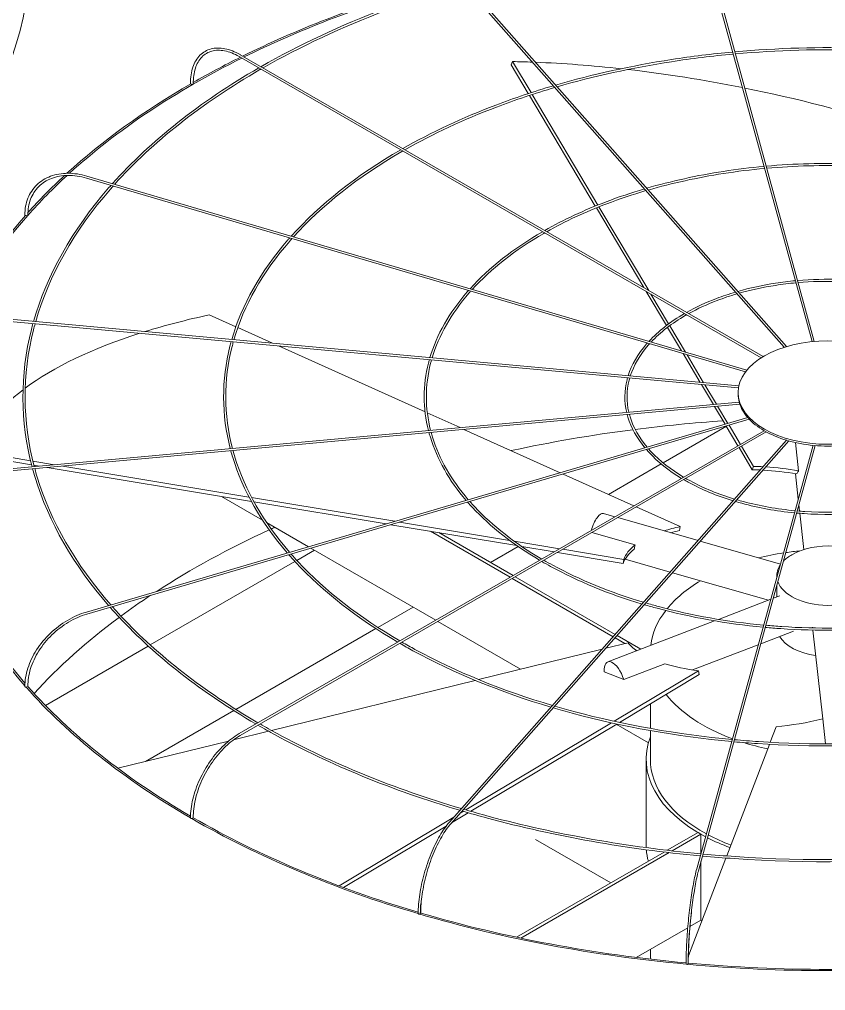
# Model space of a CAD drawing. Header units: millimetres. Extents: x -312439 to 477422, y -331570 to 212570.
# Drawn here: x 398907.3 to 399142, y 106191.7 to 106474.6 of the extents above; entities that cross this region are included whole.
import ezdxf

# ---------------------------------------------------------------- set-up
doc = ezdxf.new("R2010")
doc.units = ezdxf.units.MM

msp = doc.modelspace()

# ---------------------------------------------------------------- linework, layer by layer
at = {"color": 0, "linetype": 'Continuous', "lineweight": 0, "extrusion": (0, 0.816497, 0.57735)}
for p, q in [((399104.491, 106503.217), (399138.084, 106380.762)), ((399105.081, 106503.379), (399138.703, 106380.821)), ((399032.483, 106489.575), (399129.983, 106379.096)), ((399032.942, 106489.98), (399130.624, 106379.295)), ((398971.25, 106463.794), (399123.282, 106376.019)), ((398971.556, 106464.325), (399123.873, 106376.385)), ((399050.482, 106461.352), (399050.853, 106462.319)), ((399055.445, 106453.011), (399050.482, 106461.352)), ((399050.853, 106462.319), (399056.236, 106453.271)), ((399074.946, 106420.237), (399055.766, 106452.472)), ((399056.557, 106452.731), (399075.708, 106420.545)), ((398926.773, 106428.369), (399118.703, 106371.908)), ((398926.945, 106428.956), (399119.112, 106372.426)), ((399089.088, 106396.468), (399075.262, 106419.704)), ((399076.025, 106420.012), (399090.528, 106395.636)), ((399095.653, 106385.433), (399089.729, 106395.391)), ((399091.169, 106394.559), (399096.308, 106385.922)), ((399116.653, 106367.246), (398903.413, 106386.746)), ((398903.469, 106387.356), (399116.768, 106367.851)), ((398970.293, 106385.071), (398962.535, 106388.563)), ((398980.961, 106380.27), (398970.854, 106384.819)), ((399100.057, 106378.031), (399095.969, 106384.903)), ((399096.623, 106385.393), (399101.204, 106377.694)), ((399025.39, 106360.273), (398982.676, 106379.498)), ((399105.502, 106368.881), (399100.518, 106377.257)), ((399101.664, 106376.92), (399106.502, 106368.79)), ((399109.338, 106362.433), (399105.889, 106368.231)), ((399106.889, 106368.139), (399110.235, 106362.515)), ((399116.551, 106365.412), (399116.551, 106365.913)), ((398903.413, 106343.603), (399116.854, 106363.12)), ((399117.035, 106362.522), (398903.469, 106342.993)), ((399112.755, 106356.691), (399109.685, 106361.85)), ((399110.582, 106361.932), (399113.56, 106356.928)), ((399119.342, 106358.629), (398926.773, 106301.98)), ((399035.578, 106355.688), (399026.041, 106359.981)), ((399119.802, 106358.126), (398926.945, 106301.392)), ((399094.7, 106345.435), (399113.124, 106356.071)), ((399116.492, 106350.41), (399113.078, 106356.148)), ((399113.883, 106356.384), (399117.196, 106350.816)), ((399124.104, 106354.804), (398971.25, 106266.554)), ((399124.723, 106354.455), (398971.556, 106266.024)), ((399064.736, 106342.565), (399036.714, 106355.177)), ((399032.483, 106240.774), (399130.659, 106352.019)), ((399131.31, 106351.831), (399032.942, 106240.369)), ((399138.345, 106350.537), (399104.491, 106227.132)), ((399105.081, 106226.97), (399138.964, 106350.481)), ((399117.509, 106350.29), (399121.007, 106344.411)), ((399134.16, 106343.136), (399133.247, 106351.345)), ((398910.82, 106344.838), (398893.965, 106347.644)), ((398894.13, 106348.789), (398910.517, 106346.061)), ((399120.636, 106343.445), (399116.805, 106349.883)), ((398911.173, 106345.951), (398917.528, 106344.893)), ((398912.982, 106344.478), (398911.481, 106344.728)), ((398919.912, 106344.496), (398974.116, 106335.472)), ((399078.781, 106336.244), (399094.135, 106345.108)), ((399120.636, 106343.445), (399121.007, 106344.411)), ((398974.798, 106334.186), (398915.366, 106344.081)), ((399086.185, 106332.912), (399065.594, 106342.179)), ((399133.216, 106342.265), (399134.041, 106334.848)), ((398978.062, 106328.723), (398966.089, 106335.636)), ((398974.873, 106335.346), (399016.588, 106328.401)), ((399014.043, 106327.652), (398975.566, 106334.058)), ((399134.224, 106333.201), (399134.428, 106331.36)), ((399077.306, 106330.673), (399080.652, 106329.717)), ((399099.657, 106326.848), (399086.873, 106332.602)), ((399134.497, 106330.74), (399135.672, 106320.174)), ((398991.436, 106321.002), (398979.254, 106328.035)), ((399052.122, 106321.313), (399015.428, 106327.422)), ((399017.974, 106328.17), (399050.003, 106322.838)), ((399081.471, 106329.483), (399104.871, 106322.798)), ((399026.944, 106325.504), (399050.149, 106312.107)), ((399051.015, 106312.607), (399029.378, 106325.099)), ((399073.903, 106325.114), (399086.525, 106321.508)), ((399099.493, 106325.703), (399099.657, 106326.848)), ((399051.347, 106322.614), (399064.543, 106320.417)), ((399105.524, 106322.612), (399128.855, 106315.947)), ((398988.026, 106317.03), (398993.17, 106320)), ((399028.496, 106299.605), (398992.168, 106320.579)), ((399044.428, 106316.41), (399052.484, 106321.061)), ((399062.967, 106319.507), (399053.546, 106321.076)), ((399083.078, 106316.159), (399063.918, 106319.349)), ((399065.494, 106320.259), (399083.242, 106317.304)), ((398945.352, 106292.393), (398987.482, 106316.716)), ((399083.078, 106316.159), (399083.242, 106317.304)), ((399083.643, 106317.365), (399096.768, 106313.616)), ((399097.42, 106313.43), (399125.375, 106305.443)), ((399050.762, 106311.753), (399080.15, 106294.786)), ((399080.734, 106295.449), (399051.628, 106312.253)), ((399127.81, 106312.566), (399127.81, 106312.136)), ((399127.81, 106309.821), (399127.81, 106306.38)), ((399110.816, 106299.843), (399126.045, 106305.701)), ((399126.755, 106305.974), (399128.699, 106306.722)), ((399011.654, 106297.487), (399021.909, 106303.408)), ((399053.21, 106285.336), (399029.108, 106299.252)), ((399078.592, 106287.448), (399109.689, 106299.41)), ((398970.298, 106273.611), (399011.058, 106297.144)), ((399123.122, 106292.732), (399132.668, 106296.404)), ((399138.211, 106297.341), (399138.184, 106297.583)), ((399141.159, 106270.826), (399138.279, 106296.727)), ((399080.691, 106294.474), (399083.566, 106292.813)), ((399088.194, 106291.142), (399081.276, 106295.136)), ((398914.842, 106274.778), (398944.795, 106292.071)), ((399076.976, 106291.19), (399040.96, 106282.319)), ((399084.5, 106293.043), (399078.02, 106291.447)), ((399086.201, 106291.292), (399087.154, 106290.742)), ((399103.295, 106285.106), (399122.412, 106292.459)), ((399083.219, 106282.286), (399095.151, 106286.876)), ((399039.955, 106282.071), (398980.686, 106267.472)), ((399077.523, 106284.555), (399083.219, 106282.286)), ((399080.43, 106270.148), (399105.022, 106284.868)), ((399105.227, 106283.737), (399081.97, 106269.816)), ((399105.227, 106283.737), (399105.022, 106284.868)), ((399090.986, 106268.055), (399090.986, 106275.212)), ((398944.024, 106258.442), (398969.698, 106273.265)), ((399141.159, 106270.826), (399141.967, 106263.56)), ((399037.287, 106244.324), (399079.664, 106269.69)), ((399081.2, 106269.354), (399038.701, 106243.916)), ((399090.401, 106263.864), (399081.048, 106269.264)), ((399127.628, 106268.562), (399125.889, 106264.024)), ((398979.813, 106267.257), (398969.621, 106264.746)), ((399090.986, 106259.123), (399090.986, 106267.433)), ((398968.174, 106264.39), (398935.914, 106256.444)), ((399125.659, 106263.424), (399113.204, 106230.915)), ((399089.761, 106234.12), (399089.761, 106259.123)), ((399037.982, 106243.485), (399033.129, 106240.581)), ((399035.476, 106243.24), (399036.571, 106243.896)), ((399000.344, 106222.211), (399033.744, 106242.204)), ((399031.556, 106239.639), (399001.636, 106221.73)), ((399104.861, 106237.727), (399095.919, 106232.565)), ((399097.362, 106232.398), (399105.727, 106237.227)), ((399105.727, 106237.227), (399104.861, 106237.727)), ((399105.727, 106237.227), (399105.727, 106231.639)), ((399057.534, 106235.692), (399079.435, 106223.048)), ((399095.033, 106232.053), (399052.047, 106207.235)), ((399053.315, 106206.967), (399096.471, 106231.884)), ((399112.976, 106230.318), (399102.054, 106201.811)), ((399105.727, 106229.324), (399105.727, 106212.224)), ((399105.727, 106212.224), (399102.524, 106210.375)), ((399101.858, 106209.991), (399086.888, 106201.347)), ((399090.986, 106202.727), (399090.986, 106203.713)), ((399101.376, 106200.042), (399101.273, 106199.773))]:
    msp.add_line(p, q, dxfattribs=at)
at = {"color": 3, "linetype": 'Continuous', "lineweight": 0}
for centre, start_param, end_param in [((398648.089, 106493.775), 2.3561945, 3.1415927), ((399142.786, 106208.162), 0, 2.3561945)]:
    msp.add_ellipse(centre, major_axis=(-262.225, 0), ratio=0.5773503, start_param=start_param, end_param=end_param, dxfattribs=at)
at = {"color": 0, "linetype": 'Continuous', "lineweight": 0}
for centre, major_axis, ratio, start_param, end_param in [((399142.786, 106348.902), (-262.225, 0), 0.5773503, 5.1849758, 5.420347), ((399142.786, 106348.902), (-261.613, 0), 0.5773503, 5.183912, 5.4201653), ((399142.786, 106348.902), (-261.613, 0), 0.5773503, 5.4234857, 5.718128), ((399142.786, 106348.902), (-262.225, 0), 0.5773503, 5.4236595, 5.4949761), ((399143.156, 106307.185), (-236.033, 90.421), 0.5343599, 5.2814302, 5.3074736), ((399143.156, 106307.185), (-236.033, 90.421), 0.5343599, 5.1688261, 5.2776752), ((399143.156, 106307.185), (-236.033, 90.421), 0.5343599, 5.0198116, 5.1604272), ((399142.786, 106348.902), (-262.225, 0), 0.5773503, 5.4989549, 5.7196003), ((398957.364, 106455.955), (0.306, 0), 0.5773503, 3.1415927, 4.450555), ((398957.581, 106455.83), (0.306, 0.004), 0.5683066, 3.9193388, 5.4901351), ((398957.581, 106455.83), (0.306, 0.004), 0.5683066, 5.4901351, 6.2831853), ((399143.156, 106307.185), (-236.033, 90.421), 0.5343599, 4.8289255, 5.0170065), ((399142.786, 106348.902), (-261.613, 0), 0.5773503, 5.7230202, 5.8115447), ((399142.786, 106348.902), (-262.225, 0), 0.5773503, 5.7247725, 5.8068149), ((399142.786, 106348.902), (-262.225, 0), 0.5773503, 5.8129334, 6.0685314), ((399142.786, 106348.902), (-261.613, 0), 0.5773503, 5.8119417, 6.0598961), ((398909.169, 106417.656), (0.306, 0), 0.5773503, 3.1415927, 4.7647143), ((398909.442, 106417.576), (0.306, 0.005), 0.5715189, 4.2314546, 5.8022509), ((398909.442, 106417.576), (0.306, 0.005), 0.5715189, 5.8022509, 6.2831853), ((399142.95, 106307.363), (-250.189, 35.961), 0.3284711, 5.5638228, 5.6785471), ((399142.95, 106307.363), (-250.189, 35.961), 0.3284711, 5.6885713, 5.965771), ((399142.95, 106307.363), (-250.189, 35.961), 0.3284711, 5.9728515, 6.2156373), ((399142.677, 106365.412), (-26.126, 0), 0.5773503, 0, 0.1535113), ((399142.677, 106365.412), (-26.126, 0), 0.5773503, 0.160648, 0.4676706), ((399142.677, 106365.412), (-26.126, 0), 0.5773503, 0.4748072, 0.7818298), ((399142.786, 106207.662), (-261.613, 0), 0.5773503, 4.8296672, 4.9289778), ((399142.786, 106207.662), (-261.613, 0), 0.5773503, 4.9315023, 5.0730373), ((399142.677, 106365.412), (-26.126, 0), 0.5773503, 0.7889665, 1.0959891), ((399142.677, 106365.412), (-26.126, 0), 0.5773503, 1.1031258, 1.4101484), ((399142.677, 106365.412), (-26.126, 0), 0.5773503, 1.417285, 1.7243076), ((399143.156, 106307.185), (56.639, -21.698), 0.5343599, 2.113134, 2.1658809), ((399142.786, 106306.218), (-56.639, 21.698), 0.5343599, 5.2632147, 5.3074736), ((399142.786, 106306.218), (-56.639, 21.698), 0.5343599, 5.0728277, 5.2488944), ((399143.156, 106307.185), (56.639, -21.698), 0.5343599, 1.92896, 2.0989228), ((399075.788, 106325.358), (1.518, 5.315), 0.3621096, 0, 1.5955332), ((399142.786, 106348.902), (-262.225, 0), 0.5773503, 0.15775, 0.4689102), ((399142.786, 106348.902), (-261.613, 0), 0.5773503, 0.1573017, 0.4645126), ((399142.786, 106207.662), (-261.613, 0), 0.5773503, 5.3840325, 5.5566031), ((399142.786, 106207.662), (-261.613, 0), 0.5773503, 5.3759613, 5.381266), ((399142.95, 106307.363), (-60.036, 8.629), 0.3284711, 5.5638228, 5.6832782), ((399142.786, 106306.218), (-60.036, 8.629), 0.3284711, 5.5638228, 5.6281345), ((399142.786, 106306.218), (-60.036, 8.629), 0.3284711, 5.9809914, 6.2156373), ((399142.95, 106307.363), (-60.036, 8.629), 0.3284711, 5.9787164, 6.2156373), ((399142.786, 106290.253), (-51.8, 0), 0.5773503, 4.9668384, 5.1151413), ((399142.786, 106290.253), (-51.8, 0), 0.5773503, 4.8725497, 4.9536635), ((399142.786, 106312.566), (-14.976, 0), 0.5773503, 3.6916997, 5.4977871), ((399142.786, 106312.566), (-14.976, 0), 0.5773503, 5.4977871, 5.7722245), ((399142.786, 106312.566), (-14.976, 0), 0.5773503, 5.9253681, 6.3268432), ((399142.786, 106290.253), (-51.8, 0), 0.5773503, 5.5125312, 5.8454489), ((399142.786, 106312.566), (-14.976, 0), 0.5773503, 0.1968015, 2.9056449), ((399142.786, 106207.662), (-261.613, 0), 0.5773503, 5.5668053, 5.6187776), ((399142.786, 106290.253), (-51.8, 0), 0.5773503, 5.864801, 6.2160224), ((399142.786, 106207.662), (-261.613, 0), 0.5773503, 5.6218563, 5.7966666), ((399142.786, 106297.658), (-14.976, 0), 0.5773503, 0.3310244, 1.3226651), ((399142.58, 106307.35), (-59.674, -10.853), 0.3443205, 0.1772511, 0.3142745), ((399080.576, 106282.289), (-1.984, 5.159), 0.4527097, 4.5393785, 7.2340672), ((399142.58, 106307.35), (-59.674, -10.853), 0.3443205, 0.5921448, 0.8290657), ((398909.169, 106280.272), (0.306, 0), 0.5773503, 3.1415927, 5.7071921), ((399142.786, 106348.902), (-262.225, 0), 0.5773503, 0.4717795, 0.7837457), ((398909.442, 106280.352), (0.306, 0.005), 0.5830421, 5.1737369, 6.2831853), ((399142.786, 106348.902), (-261.613, 0), 0.5773503, 0.4715588, 0.781436), ((399142.786, 106290.253), (-51.8, 0), 0.5773503, 0.4237953, 1.0021877), ((399142.415, 106307.158), (-56.425, -22.248), 0.5660586, 1.0925617, 1.3294826), ((399142.786, 106259.123), (-53.025, 0), 0.5773503, 6.0678252, 7.1147249), ((399142.786, 106290.253), (-51.8, 0), 0.5773503, 1.0153625, 1.0203014), ((399142.786, 106290.253), (-51.8, 0), 0.5773503, 1.0757224, 1.2236785), ((399142.786, 106259.123), (-51.8, 0), 0.5773503, 0, 0.8158921), ((398957.364, 106241.974), (0.306, 0), 0.5773503, 3.1415927, 6.0213513), ((399142.786, 106348.902), (-262.225, 0), 0.5773503, 0.7858257, 1.0981183), ((398957.581, 106242.099), (0.306, 0.004), 0.5862544, 5.4898935, 6.2831853), ((399142.786, 106348.902), (-261.613, 0), 0.5773503, 0.7858227, 1.096892), ((399142.786, 106259.123), (-51.8, 0), 0.5773503, 0.8304704, 0.9913861), ((399142.786, 106234.12), (-53.025, 0), 0.5773503, 0, 0.0255506), ((399142.786, 106259.123), (-53.025, 0), 0.5773503, 0.8456372, 1.0001122), ((399142.786, 106234.12), (-53.025, 0), 0.5773503, 0.0459168, 0.1554998), ((399023.699, 106214.148), (-0.306, 0), 0.5773503, 0, 3.1415927), ((399023.838, 106214.306), (-0.306, -0.003), 0.5885883, 2.6652649, 3.1415927), ((399142.786, 106348.902), (-261.613, 0), 0.5773503, 1.1000981, 1.4118355), ((399142.786, 106348.902), (-262.225, 0), 0.5773503, 1.0998851, 1.4125333), ((399142.786, 106234.12), (-53.025, 0), 0.5773503, 0.7969487, 0.8037884), ((399142.786, 106202.727), (-51.8, 0), 0.5773503, 0, 0.0632109), ((399101.68, 106199.519), (-0.306, 0), 0.5773503, 0, 3.1415927), ((399142.786, 106348.902), (-262.225, 0), 0.5773503, 1.4139544, 1.727034), ((399101.728, 106199.694), (-0.306, -0.001), 0.5898153, 2.9827557, 3.1415927), ((399142.786, 106348.902), (-261.613, 0), 0.5773503, 1.41439, 1.726367)]:
    msp.add_ellipse(centre, major_axis=major_axis, ratio=ratio, start_param=start_param, end_param=end_param, dxfattribs=at)
msp.add_ellipse((399142.677, 106365.913), major_axis=(-26.126, 0), ratio=0.5773503, dxfattribs=at)
for points, knots in [([(399036.209, 106485.353), (399028.535, 106483.092), (399021.078, 106480.587), (399000.845, 106472.899), (398988.668, 106467.191), (398977.591, 106460.84)], [5.96956861, 5.96956861, 5.96956861, 5.96956861, 6.07987049, 6.07987049, 6.27966483, 6.27966483, 6.27966483, 6.27966483]), ([(399036.656, 106484.846), (399028.883, 106482.563), (399021.332, 106480.03), (399001.181, 106472.369), (398989.155, 106466.74), (398978.205, 106460.486)], [5.96825255, 5.96825255, 5.96825255, 5.96825255, 6.08012371, 6.08012371, 6.27780239, 6.27780239, 6.27780239, 6.27780239]), ([(398957.058, 106455.955), (398957.058, 106457.68), (398957.294, 106459.275), (398958.228, 106462.054), (398958.926, 106463.238), (398960.725, 106465.058), (398961.824, 106465.694), (398964.291, 106466.346), (398965.658, 106466.363), (398968.523, 106465.794), (398970.022, 106465.206), (398971.53, 106464.34), (398971.543, 106464.333), (398971.556, 106464.325)], [0, 0, 0, 0, 0.3141593, 0.3141593, 0.6283185, 0.6283185, 0.9411039, 0.9411039, 1.2538555, 1.2538555, 1.5680148, 1.5680148, 1.5707963, 1.5707963, 1.5707963, 1.5707963]), ([(399169.792, 106465.17), (399164.208, 106465.673), (399158.582, 106466.021), (399140.465, 106466.633), (399127.911, 106466.283), (399115.563, 106465.17)], [5.34296141, 5.34296141, 5.34296141, 5.34296141, 5.43938168, 5.43938168, 5.65261288, 5.65261288, 5.65261288, 5.65261288]), ([(399169.627, 106464.57), (399164.02, 106465.073), (399158.371, 106465.419), (399140.362, 106466.015), (399127.944, 106465.666), (399115.728, 106464.57)], [5.34359392, 5.34359392, 5.34359392, 5.34359392, 5.44060854, 5.44060854, 5.65198037, 5.65198037, 5.65198037, 5.65198037]), ([(398971.25, 106463.794), (398969.812, 106464.624), (398968.381, 106465.185), (398965.681, 106465.72), (398964.414, 106465.695), (398962.163, 106465.082), (398961.177, 106464.494), (398959.554, 106462.801), (398958.918, 106461.692), (398958.073, 106459.045), (398957.865, 106457.507), (398957.887, 106455.834)], [4.712389, 4.712389, 4.712389, 4.712389, 5.029657, 5.029657, 5.3469251, 5.3469251, 5.6641931, 5.6641931, 5.9814611, 5.9814611, 6.2987292, 6.2987292, 6.2987292, 6.2987292]), ([(399114.943, 106465.114), (399108.958, 106464.562), (399103.022, 106463.831), (399085.506, 106461.121), (399074.168, 106458.621), (399063.391, 106455.478)], [5.65618024, 5.65618024, 5.65618024, 5.65618024, 5.75959703, 5.75959703, 5.96555925, 5.96555925, 5.96555925, 5.96555925]), ([(399115.108, 106464.514), (399109.052, 106463.958), (399103.047, 106463.218), (399085.637, 106460.516), (399074.465, 106458.056), (399063.838, 106454.971)], [5.6555551, 5.6555551, 5.6555551, 5.6555551, 5.760393, 5.760393, 5.9637948, 5.9637948, 5.9637948, 5.9637948]), ([(399062.742, 106455.288), (399056.991, 106453.593), (399051.402, 106451.716), (399036.281, 106445.971), (399027.191, 106441.715), (399018.915, 106436.982)], [5.96969757, 5.96969757, 5.96969757, 5.96969757, 6.07982614, 6.07982614, 6.27841616, 6.27841616, 6.27841616, 6.27841616]), ([(399063.189, 106454.781), (399057.339, 106453.065), (399051.656, 106451.159), (399036.617, 106445.44), (399027.678, 106441.265), (399019.529, 106436.628)], [5.96794353, 5.96794353, 5.96794353, 5.96794353, 6.08016355, 6.08016355, 6.27592849, 6.27592849, 6.27592849, 6.27592849]), ([(399160.652, 106431.853), (399156.978, 106432.182), (399153.278, 106432.41), (399141.268, 106432.817), (399132.918, 106432.588), (399124.703, 106431.853)], [5.34408303, 5.34408303, 5.34408303, 5.34408303, 5.43906993, 5.43906993, 5.65149126, 5.65149126, 5.65149126, 5.65149126]), ([(399160.487, 106431.253), (399156.79, 106431.582), (399153.066, 106431.808), (399141.166, 106432.199), (399132.951, 106431.972), (399124.868, 106431.253)], [5.34503474, 5.34503474, 5.34503474, 5.34503474, 5.44090812, 5.44090812, 5.65053954, 5.65053954, 5.65053954, 5.65053954]), ([(398908.863, 106417.656), (398908.863, 106419.389), (398909.163, 106421.039), (398910.338, 106424.008), (398911.215, 106425.327), (398913.455, 106427.494), (398914.819, 106428.342), (398917.89, 106429.483), (398919.597, 106429.777), (398923.186, 106429.79), (398925.067, 106429.509), (398926.945, 106428.956)], [4.712389, 4.712389, 4.712389, 4.712389, 5.0265482, 5.0265482, 5.3407075, 5.3407075, 5.6548668, 5.6548668, 5.969026, 5.969026, 6.2831853, 6.2831853, 6.2831853, 6.2831853]), ([(398926.773, 106428.369), (398924.957, 106428.903), (398923.144, 106429.17), (398919.71, 106429.147), (398918.088, 106428.857), (398915.196, 106427.757), (398913.925, 106426.947), (398911.85, 106424.889), (398911.046, 106423.64), (398909.981, 106420.817), (398909.72, 106419.242), (398909.748, 106417.581)], [0, 0, 0, 0, 0.317268, 0.317268, 0.6345361, 0.6345361, 0.9518041, 0.9518041, 1.2690722, 1.2690722, 1.5863402, 1.5863402, 1.5863402, 1.5863402]), ([(399124.083, 106431.797), (399120.12, 106431.43), (399116.19, 106430.946), (399104.583, 106429.151), (399097.066, 106427.499), (399089.915, 106425.422)], [5.65683386, 5.65683386, 5.65683386, 5.65683386, 5.75939254, 5.75939254, 5.96383461, 5.96383461, 5.96383461, 5.96383461]), ([(399124.248, 106431.197), (399120.214, 106430.826), (399116.215, 106430.333), (399104.714, 106428.546), (399097.362, 106426.934), (399090.364, 106424.915)], [5.65589869, 5.65589869, 5.65589869, 5.65589869, 5.76058509, 5.76058509, 5.96118261, 5.96118261, 5.96118261, 5.96118261]), ([(398933.913, 106426.268), (398933.688, 106426.013), (398933.464, 106425.757), (398922.624, 106413.288), (398915.226, 106400.134), (398911.391, 106386.631)], [0.31387846, 0.31387846, 0.31387846, 0.31387846, 0.32022171, 0.32022171, 0.6228537, 0.6228537, 0.6228537, 0.6228537]), ([(398934.562, 106426.077), (398934.289, 106425.77), (398934.019, 106425.462), (398923.187, 106413.016), (398915.833, 106399.96), (398912.012, 106386.575)], [0.31209175, 0.31209175, 0.31209175, 0.31209175, 0.31977769, 0.31977769, 0.62202139, 0.62202139, 0.62202139, 0.62202139]), ([(399089.266, 106425.232), (399085.442, 106424.104), (399081.724, 106422.855), (399071.713, 106419.052), (399065.706, 106416.247), (399060.229, 106413.13)], [5.97003164, 5.97003164, 5.97003164, 5.97003164, 6.07973571, 6.07973571, 6.27604568, 6.27604568, 6.27604568, 6.27604568]), ([(399089.714, 106424.726), (399085.789, 106423.576), (399081.978, 106422.298), (399072.049, 106418.522), (399066.193, 106415.797), (399060.844, 106412.775)], [5.96740299, 5.96740299, 5.96740299, 5.96740299, 6.08024114, 6.08024114, 6.27230164, 6.27230164, 6.27230164, 6.27230164]), ([(398985.979, 106410.952), (398985.803, 106410.752), (398985.627, 106410.552), (398977.533, 106401.24), (398971.998, 106391.428), (398969.102, 106381.354)], [0.31368489, 0.31368489, 0.31368489, 0.31368489, 0.32029533, 0.32029533, 0.62093354, 0.62093354, 0.62093354, 0.62093354]), ([(398986.628, 106410.761), (398986.404, 106410.509), (398986.182, 106410.256), (398978.097, 106400.968), (398972.605, 106391.255), (398969.723, 106381.297)], [0.31130083, 0.31130083, 0.31130083, 0.31130083, 0.31970361, 0.31970361, 0.61980435, 0.61980435, 0.61980435, 0.61980435]), ([(399133.223, 106398.48), (399131.283, 106398.298), (399129.358, 106398.06), (399123.661, 106397.182), (399119.964, 106396.376), (399116.441, 106395.366)], [5.65878241, 5.65878241, 5.65878241, 5.65878241, 5.75876753, 5.75876753, 5.95869527, 5.95869527, 5.95869527, 5.95869527]), ([(399151.512, 106398.536), (399149.749, 106398.69), (399147.974, 106398.798), (399142.073, 106399.002), (399137.925, 106398.893), (399133.843, 106398.536)], [5.34742678, 5.34742678, 5.34742678, 5.34742678, 5.43812478, 5.43812478, 5.64814751, 5.64814751, 5.64814751, 5.64814751]), ([(399151.347, 106397.936), (399149.561, 106398.09), (399147.762, 106398.197), (399141.97, 106398.384), (399137.958, 106398.277), (399134.007, 106397.936)], [5.34934775, 5.34934775, 5.34934775, 5.34934775, 5.44178794, 5.44178794, 5.64622654, 5.64622654, 5.64622654, 5.64622654]), ([(399038.037, 106395.638), (399037.912, 106395.497), (399037.788, 106395.355), (399032.439, 106389.199), (399028.765, 106382.727), (399026.81, 106376.077)], [0.31344956, 0.31344956, 0.31344956, 0.31344956, 0.32044212, 0.32044212, 0.61727915, 0.61727915, 0.61727915, 0.61727915]), ([(399038.686, 106395.447), (399038.514, 106395.253), (399038.343, 106395.059), (399033.003, 106388.928), (399029.373, 106382.554), (399027.432, 106376.02)], [0.30986952, 0.30986952, 0.30986952, 0.30986952, 0.31955549, 0.31955549, 0.6155298, 0.6155298, 0.6155298, 0.6155298]), ([(399133.388, 106397.88), (399131.377, 106397.694), (399129.383, 106397.447), (399123.792, 106396.577), (399120.261, 106395.811), (399116.89, 106394.857)], [5.65692719, 5.65692719, 5.65692719, 5.65692719, 5.76114351, 5.76114351, 5.95335964, 5.95335964, 5.95335964, 5.95335964]), ([(399115.791, 106395.177), (399113.892, 106394.616), (399112.046, 106393.995), (399107.146, 106392.134), (399104.222, 106390.779), (399101.544, 106389.276)], [5.97102709, 5.97102709, 5.97102709, 5.97102709, 6.0794509, 6.0794509, 6.26898955, 6.26898955, 6.26898955, 6.26898955]), ([(399116.238, 106394.67), (399114.24, 106394.087), (399112.3, 106393.437), (399107.482, 106391.604), (399104.71, 106390.328), (399102.162, 106388.92)], [5.96578422, 5.96578422, 5.96578422, 5.96578422, 6.08045705, 6.08045705, 6.26142742, 6.26142742, 6.26142742, 6.26142742]), ([(398911.223, 106386.032), (398911.064, 106385.454), (398910.911, 106384.876), (398907.412, 106371.056), (398907.479, 106357.522), (398910.961, 106344.293)], [0.6273321, 0.6273321, 0.6273321, 0.6273321, 0.64026634, 0.64026634, 0.9362265, 0.9362265, 0.9362265, 0.9362265]), ([(398911.843, 106385.975), (398911.68, 106385.39), (398911.525, 106384.805), (398908.022, 106371.019), (398908.091, 106357.538), (398911.58, 106344.349)], [0.62653255, 0.62653255, 0.62653255, 0.62653255, 0.63973087, 0.63973087, 0.93697289, 0.93697289, 0.93697289, 0.93697289]), ([(398968.932, 106380.755), (398968.807, 106380.303), (398968.688, 106379.851), (398966.076, 106369.527), (398966.107, 106359.436), (398968.666, 106349.57)], [0.62689443, 0.62689443, 0.62689443, 0.62689443, 0.64035432, 0.64035432, 0.93404611, 0.93404611, 0.93404611, 0.93404611]), ([(398969.552, 106380.698), (398969.424, 106380.239), (398969.302, 106379.78), (398966.686, 106369.489), (398966.719, 106359.451), (398969.284, 106349.626)], [0.62582334, 0.62582334, 0.62582334, 0.62582334, 0.63964072, 0.63964072, 0.93502054, 0.93502054, 0.93502054, 0.93502054]), ([(399090.094, 106380.324), (399090.021, 106380.241), (399089.948, 106380.158), (399087.345, 106377.159), (399085.534, 106374.025), (399084.524, 106370.8)], [0.31275087, 0.31275087, 0.31275087, 0.31275087, 0.32087906, 0.32087906, 0.60646372, 0.60646372, 0.60646372, 0.60646372]), ([(399090.745, 106380.132), (399090.623, 106379.998), (399090.503, 106379.862), (399087.91, 106376.888), (399086.144, 106373.853), (399085.148, 106370.742)], [0.30556743, 0.30556743, 0.30556743, 0.30556743, 0.31911145, 0.31911145, 0.60263629, 0.60263629, 0.60263629, 0.60263629]), ([(399026.639, 106375.478), (399026.549, 106375.156), (399026.464, 106374.834), (399024.738, 106368.004), (399024.736, 106361.354), (399026.376, 106354.847)], [0.62618978, 0.62618978, 0.62618978, 0.62618978, 0.64052907, 0.64052907, 0.92987427, 0.92987427, 0.92987427, 0.92987427]), ([(399027.259, 106375.421), (399027.166, 106375.092), (399027.078, 106374.762), (399025.348, 106367.967), (399025.348, 106361.369), (399026.993, 106354.903)], [0.62457061, 0.62457061, 0.62457061, 0.62457061, 0.6394598, 0.6394598, 0.93127617, 0.93127617, 0.93127617, 0.93127617]), ([(399084.346, 106370.201), (399084.291, 106370.009), (399084.24, 106369.817), (399083.401, 106366.482), (399083.367, 106363.272), (399084.091, 106360.124)], [0.62410482, 0.62410482, 0.62410482, 0.62410482, 0.64104385, 0.64104385, 0.91753144, 0.91753144, 0.91753144, 0.91753144]), ([(399084.966, 106370.144), (399084.909, 106369.945), (399084.855, 106369.745), (399084.011, 106366.445), (399083.979, 106363.286), (399084.707, 106360.181)], [0.62079185, 0.62079185, 0.62079185, 0.62079185, 0.63891194, 0.63891194, 0.91997787, 0.91997787, 0.91997787, 0.91997787]), ([(399084.239, 106359.523), (399084.308, 106359.259), (399084.382, 106358.995), (399085.397, 106355.643), (399087.065, 106352.636), (399089.398, 106349.82)], [0.93516687, 0.93516687, 0.93516687, 0.93516687, 0.95843835, 0.95843835, 1.2316048, 1.2316048, 1.2316048, 1.2316048]), ([(399084.858, 106359.58), (399084.926, 106359.321), (399085, 106359.064), (399086.017, 106355.767), (399087.689, 106352.797), (399090.039, 106350.009)], [0.93813971, 0.93813971, 0.93813971, 0.93813971, 0.96156851, 0.96156851, 1.23828559, 1.23828559, 1.23828559, 1.23828559]), ([(399026.532, 106354.246), (399026.655, 106353.787), (399026.786, 106353.329), (399028.863, 106346.498), (399032.382, 106340.292), (399037.332, 106334.504)], [0.93878416, 0.93878416, 0.93878416, 0.93878416, 0.9592157, 0.9592157, 1.24402203, 1.24402203, 1.24402203, 1.24402203]), ([(399027.151, 106354.303), (399027.273, 106353.85), (399027.404, 106353.398), (399029.483, 106346.623), (399033.006, 106340.455), (399037.977, 106334.693)], [0.94031776, 0.94031776, 0.94031776, 0.94031776, 0.96078603, 0.96078603, 1.24747633, 1.24747633, 1.24747633, 1.24747633]), ([(398968.825, 106348.969), (398969.002, 106348.316), (398969.189, 106347.663), (398972.329, 106337.353), (398977.701, 106327.95), (398985.272, 106319.189)], [0.94000678, 0.94000678, 0.94000678, 0.94000678, 0.95947637, 0.95947637, 1.24820492, 1.24820492, 1.24820492, 1.24820492]), ([(398969.444, 106349.026), (398969.62, 106348.378), (398969.807, 106347.732), (398972.95, 106337.479), (398978.326, 106328.113), (398985.918, 106319.379)], [0.94103976, 0.94103976, 0.94103976, 0.94103976, 0.9605244, 0.9605244, 1.25053309, 1.25053309, 1.25053309, 1.25053309]), ([(399089.831, 106349.309), (399090.077, 106349.024), (399090.33, 106348.741), (399093.136, 106345.709), (399096.331, 106343.166), (399100.056, 106340.92)], [1.24820371, 1.24820371, 1.24820371, 1.24820371, 1.27608724, 1.27608724, 1.54927756, 1.54927756, 1.54927756, 1.54927756]), ([(399090.478, 106349.499), (399090.73, 106349.212), (399090.99, 106348.927), (399093.788, 106345.959), (399096.962, 106343.47), (399100.663, 106341.271)], [1.2552022, 1.2552022, 1.2552022, 1.2552022, 1.28394226, 1.28394226, 1.55644282, 1.55644282, 1.55644282, 1.55644282]), ([(398911.122, 106343.693), (398911.351, 106342.848), (398911.594, 106342.005), (398915.797, 106328.217), (398923.024, 106315.612), (398933.221, 106303.877)], [0.94070481, 0.94070481, 0.94070481, 0.94070481, 0.95960699, 0.95960699, 1.25038008, 1.25038008, 1.25038008, 1.25038008]), ([(398911.741, 106343.749), (398911.97, 106342.911), (398912.212, 106342.074), (398916.417, 106328.343), (398923.649, 106315.776), (398933.867, 106304.067)], [0.94148414, 0.94148414, 0.94148414, 0.94148414, 0.96039344, 0.96039344, 1.25213605, 1.25213605, 1.25213605, 1.25213605]), ([(399133.659, 106342.192), (399133.764, 106342.466), (399133.904, 106342.744), (399134.105, 106343.055), (399134.132, 106343.096), (399134.16, 106343.136)], [0, 0, 0, 0, 1.7008868, 1.7008868, 1.9577529, 1.9577529, 1.9577529, 1.9577529]), ([(399100.66, 106340.562), (399101.109, 106340.299), (399101.566, 106340.04), (399105.93, 106337.647), (399110.334, 106335.819), (399115.082, 106334.368)], [1.5639266, 1.5639266, 1.5639266, 1.5639266, 1.59638594, 1.59638594, 1.86940636, 1.86940636, 1.86940636, 1.86940636]), ([(399101.271, 106340.915), (399101.717, 106340.658), (399102.17, 106340.405), (399106.486, 106338.071), (399110.838, 106336.288), (399115.527, 106334.873)], [1.5712561, 1.5712561, 1.5712561, 1.5712561, 1.60358263, 1.60358263, 1.87454698, 1.87454698, 1.87454698, 1.87454698]), ([(399037.772, 106333.995), (399038.226, 106333.476), (399038.69, 106332.96), (399044.4, 106326.818), (399051.011, 106321.624), (399058.738, 106317.066)], [1.2523872, 1.2523872, 1.2523872, 1.2523872, 1.27803342, 1.27803342, 1.55997281, 1.55997281, 1.55997281, 1.55997281]), ([(399038.42, 106334.185), (399038.879, 106333.664), (399039.351, 106333.146), (399045.053, 106327.07), (399051.644, 106321.93), (399059.348, 106317.418)], [1.2559207, 1.2559207, 1.2559207, 1.2559207, 1.28197401, 1.28197401, 1.56361702, 1.56361702, 1.56361702, 1.56361702]), ([(399115.727, 106334.174), (399116.349, 106333.989), (399116.976, 106333.811), (399122.475, 106332.321), (399127.652, 106331.389), (399132.951, 106330.877)], [1.88173801, 1.88173801, 1.88173801, 1.88173801, 1.91726722, 1.91726722, 2.19052772, 2.19052772, 2.19052772, 2.19052772]), ([(399116.174, 106334.68), (399116.796, 106334.498), (399117.424, 106334.323), (399122.836, 106332.876), (399127.917, 106331.973), (399133.116, 106331.477)], [1.88697171, 1.88697171, 1.88697171, 1.88697171, 1.922693, 1.922693, 2.19235404, 2.19235404, 2.19235404, 2.19235404]), ([(399133.57, 106330.82), (399134.286, 106330.755), (399135.005, 106330.698), (399141.058, 106330.283), (399146.478, 106330.341), (399151.784, 106330.82)], [2.20116261, 2.20116261, 2.20116261, 2.20116261, 2.23802396, 2.23802396, 2.51122637, 2.51122637, 2.51122637, 2.51122637]), ([(399133.735, 106331.42), (399134.486, 106331.353), (399135.239, 106331.294), (399141.185, 106330.9), (399146.456, 106330.96), (399151.62, 106331.42)], [2.2030547, 2.2030547, 2.2030547, 2.2030547, 2.24193573, 2.24193573, 2.50933428, 2.50933428, 2.50933428, 2.50933428]), ([(398986.362, 106318.871), (398987.028, 106318.116), (398987.711, 106317.365), (398996.318, 106308.18), (399006.326, 106300.39), (399018.034, 106293.565)], [1.25615972, 1.25615972, 1.25615972, 1.25615972, 1.28131662, 1.28131662, 1.56600951, 1.56600951, 1.56600951, 1.56600951]), ([(399086.525, 106321.508), (399086.514, 106321.454), (399086.503, 106321.401), (399086.42, 106320.995), (399086.36, 106320.65), (399086.314, 106320.325)], [52.4705624, 52.4705624, 52.4705624, 52.4705624, 52.7274285, 52.7274285, 54.4283153, 54.4283153, 54.4283153, 54.4283153]), ([(398985.714, 106318.681), (398986.374, 106317.927), (398987.051, 106317.179), (398995.665, 106307.928), (399005.693, 106300.084), (399017.423, 106293.212)], [1.25379638, 1.25379638, 1.25379638, 1.25379638, 1.27868669, 1.27868669, 1.5635663, 1.5635663, 1.5635663, 1.5635663]), ([(399059.346, 106316.709), (399060.198, 106316.214), (399061.063, 106315.727), (399069.878, 106310.909), (399078.864, 106307.217), (399088.555, 106304.311)], [1.56734097, 1.56734097, 1.56734097, 1.56734097, 1.5981909, 1.5981909, 1.87714164, 1.87714164, 1.87714164, 1.87714164]), ([(399059.958, 106317.063), (399060.806, 106316.573), (399061.668, 106316.091), (399070.435, 106311.334), (399079.369, 106307.687), (399089.002, 106304.816)], [1.57102631, 1.57102631, 1.57102631, 1.57102631, 1.60180119, 1.60180119, 1.87974458, 1.87974458, 1.87974458, 1.87974458]), ([(398908.863, 106280.272), (398908.863, 106282.004), (398909.162, 106283.819), (398910.325, 106287.44), (398911.188, 106289.245), (398913.393, 106292.674), (398914.734, 106294.297), (398917.765, 106297.207), (398919.454, 106298.493), (398923.019, 106300.603), (398924.894, 106301.427), (398926.773, 106301.98)], [4.712389, 4.712389, 4.712389, 4.712389, 5.0265482, 5.0265482, 5.3407075, 5.3407075, 5.6548668, 5.6548668, 5.969026, 5.969026, 6.2831853, 6.2831853, 6.2831853, 6.2831853]), ([(398933.665, 106303.369), (398934.529, 106302.385), (398935.414, 106301.407), (398946.931, 106289.047), (398960.38, 106278.551), (398976.119, 106269.365)], [1.25457919, 1.25457919, 1.25457919, 1.25457919, 1.27901417, 1.27901417, 1.56542833, 1.56542833, 1.56542833, 1.56542833]), ([(398934.313, 106303.559), (398935.183, 106302.573), (398936.074, 106301.592), (398947.584, 106289.299), (398961.013, 106278.857), (398976.73, 106269.718)], [1.25635494, 1.25635494, 1.25635494, 1.25635494, 1.28098769, 1.28098769, 1.56726607, 1.56726607, 1.56726607, 1.56726607]), ([(399089.202, 106304.118), (399090.433, 106303.755), (399091.674, 106303.404), (399102.718, 106300.421), (399113.144, 106298.563), (399123.811, 106297.56)], [1.88333864, 1.88333864, 1.88333864, 1.88333864, 1.91863403, 1.91863403, 2.19480098, 2.19480098, 2.19480098, 2.19480098]), ([(399089.65, 106304.625), (399090.88, 106304.264), (399092.122, 106303.915), (399103.079, 106300.977), (399113.409, 106299.147), (399123.976, 106298.16)], [1.88596498, 1.88596498, 1.88596498, 1.88596498, 1.92135596, 1.92135596, 2.19572889, 2.19572889, 2.19572889, 2.19572889]), ([(398926.945, 106301.392), (398925.129, 106300.858), (398923.311, 106300.057), (398919.852, 106297.998), (398918.213, 106296.742), (398915.279, 106293.901), (398913.986, 106292.316), (398911.875, 106288.98), (398911.058, 106287.229), (398909.981, 106283.739), (398909.72, 106282.001), (398909.748, 106280.357)], [0, 0, 0, 0, 0.317268, 0.317268, 0.6345361, 0.6345361, 0.9518041, 0.9518041, 1.2690722, 1.2690722, 1.5863402, 1.5863402, 1.5863402, 1.5863402]), ([(399124.431, 106297.503), (399125.933, 106297.366), (399127.441, 106297.247), (399139.571, 106296.422), (399150.361, 106296.543), (399160.924, 106297.503)], [2.20014358, 2.20014358, 2.20014358, 2.20014358, 2.23901367, 2.23901367, 2.5122454, 2.5122454, 2.5122454, 2.5122454]), ([(399124.595, 106298.103), (399126.133, 106297.964), (399127.675, 106297.843), (399139.698, 106297.04), (399150.339, 106297.162), (399160.76, 106298.103)], [2.20108803, 2.20108803, 2.20108803, 2.20108803, 2.24097619, 2.24097619, 2.51130095, 2.51130095, 2.51130095, 2.51130095]), ([(399018.033, 106292.857), (399019.287, 106292.13), (399020.56, 106291.413), (399033.826, 106284.172), (399047.394, 106278.616), (399062.03, 106274.255)], [1.56848817, 1.56848817, 1.56848817, 1.56848817, 1.5987935, 1.5987935, 1.87973748, 1.87973748, 1.87973748, 1.87973748]), ([(399018.645, 106293.211), (399019.895, 106292.489), (399021.165, 106291.778), (399034.383, 106284.597), (399047.899, 106279.086), (399062.477, 106274.761)], [1.57094967, 1.57094967, 1.57094967, 1.57094967, 1.60120298, 1.60120298, 1.88148008, 1.88148008, 1.88148008, 1.88148008]), ([(399062.678, 106274.063), (399064.516, 106273.52), (399066.371, 106272.997), (399082.96, 106268.522), (399098.635, 106265.737), (399114.671, 106264.243)], [1.8838758, 1.8838758, 1.8838758, 1.8838758, 1.91908947, 1.91908947, 2.1962344, 2.1962344, 2.1962344, 2.1962344]), ([(399063.125, 106274.569), (399064.964, 106274.029), (399066.819, 106273.508), (399083.322, 106269.077), (399098.9, 106266.321), (399114.836, 106264.843)], [1.88562881, 1.88562881, 1.88562881, 1.88562881, 1.92090607, 1.92090607, 2.19685631, 2.19685631, 2.19685631, 2.19685631]), ([(398976.73, 106269.011), (398978.383, 106268.053), (398980.061, 106267.11), (398997.776, 106257.445), (399015.93, 106250.024), (399035.513, 106244.208)], [1.56912341, 1.56912341, 1.56912341, 1.56912341, 1.59909496, 1.59909496, 1.88107719, 1.88107719, 1.88107719, 1.88107719]), ([(398977.342, 106269.364), (398978.991, 106268.412), (398980.665, 106267.474), (398998.333, 106257.87), (399016.435, 106250.494), (399035.96, 106244.714)], [1.57097144, 1.57097144, 1.57097144, 1.57097144, 1.60090305, 1.60090305, 1.88238695, 1.88238695, 1.88238695, 1.88238695]), ([(398957.058, 106241.974), (398957.058, 106243.699), (398957.295, 106245.554), (398958.213, 106249.349), (398958.896, 106251.289), (398960.639, 106255.067), (398961.701, 106256.906), (398964.101, 106260.305), (398965.44, 106261.866), (398968.267, 106264.559), (398969.756, 106265.691), (398971.25, 106266.554)], [0, 0, 0, 0, 0.3141593, 0.3141593, 0.6283185, 0.6283185, 0.9424778, 0.9424778, 1.2566371, 1.2566371, 1.5707963, 1.5707963, 1.5707963, 1.5707963]), ([(398971.556, 106266.024), (398970.118, 106265.194), (398968.675, 106264.095), (398965.929, 106261.467), (398964.625, 106259.94), (398962.293, 106256.61), (398961.263, 106254.808), (398959.582, 106251.114), (398958.931, 106249.221), (398958.073, 106245.539), (398957.865, 106243.749), (398957.887, 106242.103)], [4.712389, 4.712389, 4.712389, 4.712389, 5.029657, 5.029657, 5.3469251, 5.3469251, 5.6641931, 5.6641931, 5.9814611, 5.9814611, 6.2987292, 6.2987292, 6.2987292, 6.2987292]), ([(399115.291, 106264.186), (399117.58, 106263.978), (399119.876, 106263.795), (399138.084, 106262.561), (399154.244, 106262.746), (399170.064, 106264.186)], [2.19980176, 2.19980176, 2.19980176, 2.19980176, 2.23934285, 2.23934285, 2.51258722, 2.51258722, 2.51258722, 2.51258722]), ([(399115.455, 106264.786), (399117.78, 106264.575), (399120.111, 106264.392), (399138.211, 106263.179), (399154.223, 106263.365), (399169.899, 106264.786)], [2.20043103, 2.20043103, 2.20043103, 2.20043103, 2.24065263, 2.24065263, 2.51195795, 2.51195795, 2.51195795, 2.51195795]), ([(399036.161, 106244.016), (399038.605, 106243.296), (399041.071, 106242.6), (399063.204, 106236.633), (399084.128, 106232.922), (399105.535, 106230.937)], [1.88418355, 1.88418355, 1.88418355, 1.88418355, 1.91931715, 1.91931715, 2.19696607, 2.19696607, 2.19696607, 2.19696607]), ([(399036.608, 106244.523), (399039.052, 106243.805), (399041.519, 106243.112), (399063.565, 106237.189), (399084.393, 106233.507), (399105.699, 106231.537)], [1.88549918, 1.88549918, 1.88549918, 1.88549918, 1.92068034, 1.92068034, 2.19743376, 2.19743376, 2.19743376, 2.19743376]), ([(399023.393, 106214.148), (399023.393, 106215.864), (399023.544, 106217.745), (399024.131, 106221.661), (399024.567, 106223.695), (399025.683, 106227.722), (399026.363, 106229.714), (399027.9, 106233.463), (399028.757, 106235.22), (399030.568, 106238.332), (399031.522, 106239.686), (399032.483, 106240.774)], [4.712389, 4.712389, 4.712389, 4.712389, 5.0265482, 5.0265482, 5.3407075, 5.3407075, 5.6548668, 5.6548668, 5.969026, 5.969026, 6.2831853, 6.2831853, 6.2831853, 6.2831853]), ([(399032.942, 106240.369), (399032.028, 106239.333), (399031.107, 106238.029), (399029.346, 106235.002), (399028.507, 106233.278), (399027.002, 106229.592), (399026.337, 106227.631), (399025.25, 106223.671), (399024.828, 106221.673), (399024.269, 106217.841), (399024.132, 106216.008), (399024.144, 106214.337), (399024.144, 106214.323), (399024.144, 106214.308)], [0, 0, 0, 0, 0.3146448, 0.3146448, 0.6317673, 0.6317673, 0.9490354, 0.9490354, 1.2663034, 1.2663034, 1.5835715, 1.5835715, 1.5863402, 1.5863402, 1.5863402, 1.5863402]), ([(399106.319, 106231.48), (399109.428, 106231.198), (399112.548, 106230.952), (399136.723, 106229.329), (399158.104, 106229.579), (399179.036, 106231.48)], [2.20011555, 2.20011555, 2.20011555, 2.20011555, 2.24049017, 2.24049017, 2.51227343, 2.51227343, 2.51227343, 2.51227343]), ([(399106.154, 106230.88), (399109.229, 106230.6), (399112.313, 106230.355), (399136.596, 106228.712), (399158.126, 106228.96), (399179.201, 106230.88)], [2.19964371, 2.19964371, 2.19964371, 2.19964371, 2.23950729, 2.23950729, 2.51274527, 2.51274527, 2.51274527, 2.51274527]), ([(399101.374, 106199.519), (399101.374, 106201.223), (399101.426, 106203.113), (399101.627, 106207.084), (399101.777, 106209.164), (399102.16, 106213.312), (399102.393, 106215.38), (399102.921, 106219.303), (399103.215, 106221.157), (399103.836, 106224.474), (399104.162, 106225.935), (399104.491, 106227.132)], [4.712389, 4.712389, 4.712389, 4.712389, 5.0265482, 5.0265482, 5.3407075, 5.3407075, 5.6548668, 5.6548668, 5.969026, 5.969026, 6.2831853, 6.2831853, 6.2831853, 6.2831853]), ([(399105.081, 106226.97), (399104.763, 106225.81), (399104.443, 106224.379), (399103.832, 106221.113), (399103.542, 106219.276), (399103.021, 106215.387), (399102.792, 106213.337), (399102.416, 106209.227), (399102.27, 106207.169), (399102.077, 106203.251), (399102.03, 106201.392), (399102.034, 106199.716), (399102.034, 106199.705), (399102.034, 106199.695)], [0, 0, 0, 0, 0.3152669, 0.3152669, 0.6325349, 0.6325349, 0.949803, 0.949803, 1.267071, 1.267071, 1.584339, 1.584339, 1.5863402, 1.5863402, 1.5863402, 1.5863402]), ([(399101.987, 106199.519), (399101.987, 106201.211), (399102.038, 106203.091), (399102.238, 106207.044), (399102.388, 106209.116), (399102.703, 106212.531), (399102.845, 106213.877), (399103.002, 106215.193)], [4.71238898, 4.71238898, 4.71238898, 4.71238898, 5.02654825, 5.02654825, 5.34070751, 5.34070751, 5.54584713, 5.54584713, 5.54584713, 5.54584713])]:
    msp.add_open_spline(points, degree=3, knots=knots, dxfattribs=at)
for points in [[(398976.978, 106460.487), (398959.881, 106450.613), (398945.448, 106439.198), (398934.363, 106426.774)], [(398977.313, 106459.974), (398960.35, 106450.18), (398946.028, 106438.872), (398935.013, 106426.583)], [(398977.59, 106460.134), (398977.498, 106460.08), (398977.405, 106460.027), (398977.313, 106459.974)], [(399018.301, 106436.63), (399005.53, 106429.254), (398994.737, 106420.733), (398986.429, 106411.458)], [(399018.626, 106436.11), (399005.994, 106428.817), (398995.315, 106420.405), (398987.08, 106411.266)], [(399018.914, 106436.276), (399018.818, 106436.221), (399018.722, 106436.165), (399018.626, 106436.11)], [(399059.614, 106412.777), (399051.169, 106407.9), (399044.018, 106402.271), (399038.488, 106396.143)], [(399059.939, 106412.258), (399051.634, 106407.463), (399044.596, 106401.943), (399039.141, 106395.951)], [(399060.227, 106412.424), (399060.131, 106412.368), (399060.035, 106412.313), (399059.939, 106412.258)], [(399100.927, 106388.925), (399096.808, 106386.545), (399093.298, 106383.808), (399090.55, 106380.828)], [(399101.252, 106388.406), (399097.274, 106386.109), (399093.879, 106383.481), (399091.207, 106380.635)], [(399101.541, 106388.571), (399101.444, 106388.516), (399101.348, 106388.461), (399101.252, 106388.406)], [(399024.005, 106214.148), (399024.005, 106215.088), (399024.052, 106216.083), (399024.143, 106217.115)]]:
    msp.add_open_spline(points, degree=3, dxfattribs=at)

doc.saveas('drawing.dxf')
